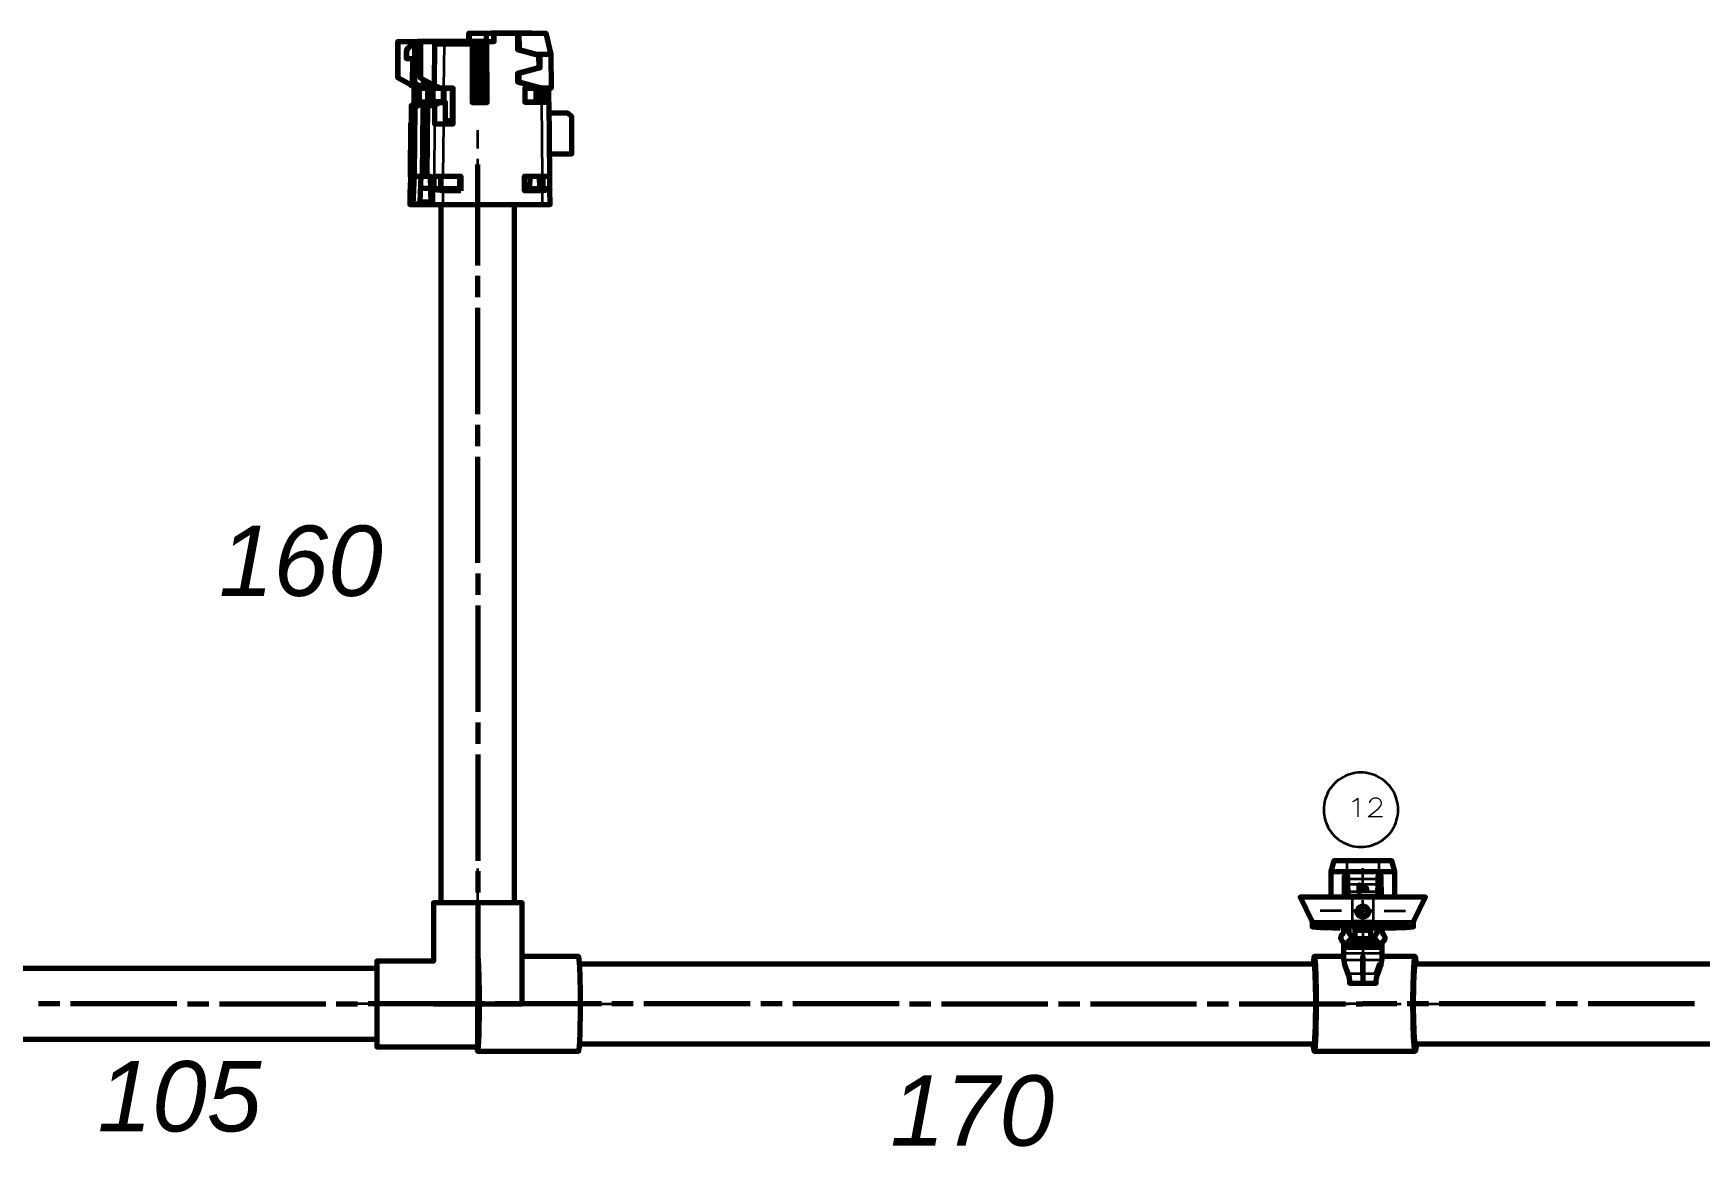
# Model space of a CAD drawing. Header units: millimetres. Extents: x 0 to 174, y 0 to 33.
# Drawn here: x 19.22 to 25.39, y 8.39 to 12.51 of the extents above; entities that cross this region are included whole.
import ezdxf

# ---------------------------------------------------------------- set-up
doc = ezdxf.new("R2010")
doc.units = ezdxf.units.MM
doc.layers.add('PDF2_문자', color=7, linetype='Continuous')
doc.layers.add('PDF2_형상', color=157, linetype='Continuous', true_color=0x405f80)
doc.styles.add('PDF LucidaHandwriting Italic', font='ariali.ttf')

msp = doc.modelspace()

# ---------------------------------------------------------------- linework, layer by layer
at = {"layer": 'PDF2_형상', "lineweight": 70}
for points in [[(20.5711, 12.3475), (20.5696, 12.3475), (20.5696, 12.4824), (20.5711, 12.4824), (20.634, 12.4824), (20.6517, 12.4824), (20.6533, 12.4824), (20.6951, 12.4824)], [(20.6236, 12.4193), (20.6228, 12.3201), (20.5711, 12.3475), (20.5711, 12.4824)], [(20.624, 12.4679), (20.6242, 12.4725), (20.6354, 12.4725), (20.6147, 12.4642), (20.6108, 12.4622), (20.6075, 12.4596), (20.6047, 12.4564), (20.6026, 12.4528), (20.6013, 12.4487), (20.6006, 12.4446), (20.6006, 12.4432), (20.6006, 12.4193), (20.6018, 12.4193), (20.6318, 12.4193)], [(20.6367, 12.4624), (20.6368, 12.4725), (20.6161, 12.4642), (20.6122, 12.4622), (20.6089, 12.4596), (20.6061, 12.4564), (20.604, 12.4528), (20.6025, 12.4487), (20.6019, 12.4446), (20.6018, 12.4432), (20.6018, 12.4193)], [(20.6242, 12.4725), (20.634, 12.4824)], [(20.6326, 12.3279), (20.631, 12.3279), (20.6321, 12.4578), (20.6469, 12.4725), (20.6368, 12.4725), (20.6354, 12.4725)], [(20.6446, 12.4686), (20.6338, 12.4578)], [(20.6517, 12.4686), (20.6446, 12.4686), (20.6517, 12.4761)], [(20.6533, 12.4824), (20.6533, 12.3475), (20.6517, 12.3475), (20.6517, 12.4824)], [(20.6533, 12.3475), (20.705, 12.3201), (20.7062, 12.4725)], [(20.8635, 12.4646), (20.8606, 12.4824), (20.8596, 12.4824), (20.8449, 12.4824), (20.8447, 12.4824), (20.7399, 12.4824), (20.7322, 12.4824), (20.7256, 12.4824), (20.721, 12.4824), (20.7189, 12.4824), (20.709, 12.4725), (20.7062, 12.4725), (20.7161, 12.4824)], [(20.7406, 12.4725), (20.709, 12.4725)], [(20.8446, 12.4725), (20.7406, 12.4725), (20.7399, 12.4824)], [(20.8328, 12.4824), (20.8328, 12.5128), (20.835, 12.5128), (20.8981, 12.5128), (20.9242, 12.5128), (20.9261, 12.5128), (21.0126, 12.5128), (21.0179, 12.5128), (21.1171, 12.5128), (21.1361, 12.4342), (21.1372, 12.3093), (21.1057, 12.3093), (21.0999, 12.3093), (21.0401, 12.3093), (21.0403, 12.2576), (21.1024, 12.2576), (21.1297, 12.2576)], [(20.835, 12.4824), (20.835, 12.5128)], [(20.8447, 12.4824), (20.8446, 12.4725), (20.8446, 12.2569), (20.8628, 12.2569)], [(20.8449, 12.4824), (20.8449, 12.2569)], [(20.8596, 12.4824), (20.8596, 12.2569)], [(20.8606, 12.4824), (20.8821, 12.4824), (20.8822, 12.4824)], [(20.8821, 12.4824), (20.8818, 12.4646), (20.8818, 12.2569), (20.8819, 12.2569), (20.8628, 12.2569), (20.8637, 12.2569)], [(20.8819, 12.2569), (20.9001, 12.2569), (20.8997, 12.4824)], [(20.8822, 12.2569), (20.8822, 12.4824), (20.8969, 12.4824), (20.8997, 12.4824), (20.9262, 12.4824), (20.9261, 12.5128)], [(20.8969, 12.4824), (20.8969, 12.2569)], [(20.8981, 12.4824), (20.8981, 12.5128)], [(20.9242, 12.5128), (20.9242, 12.4824)], [(21.0126, 12.5128), (21.0126, 12.4528), (21.0185, 12.4528)], [(21.0179, 12.5128), (21.0185, 12.4528), (21.0882, 12.434), (21.0971, 12.4317), (21.0911, 12.4317), (21.0912, 12.3853), (21.0971, 12.3853), (21.0971, 12.4317)], [(20.6662, 12.3101), (20.6326, 12.3279), (20.6338, 12.4578), (20.6321, 12.4578)], [(20.8818, 12.4646), (20.8635, 12.4646), (20.8637, 12.2569), (20.8818, 12.2569)], [(21.0126, 12.4528), (21.0911, 12.4317)], [(21.1361, 12.434), (21.0882, 12.434)], [(20.664, 12.3279), (20.6976, 12.3101), (20.6662, 12.3101), (20.6353, 12.3101), (20.6232, 12.3168), (20.6194, 12.3192), (20.6185, 12.3197), (20.6183, 12.32), (20.6182, 12.32), (20.6182, 12.3201), (20.6183, 12.3201), (20.6211, 12.3201), (20.5696, 12.3475)], [(20.6806, 12.3322), (20.6804, 12.3201), (20.7033, 12.3201), (20.6517, 12.3475)], [(21.0971, 12.3853), (21.0186, 12.3642), (21.0126, 12.3642), (21.0126, 12.3328), (21.0999, 12.3093)], [(21.0912, 12.3853), (21.0126, 12.3642)], [(21.0186, 12.3328), (21.0186, 12.3642)], [(20.6182, 12.3217), (20.6182, 12.32)], [(20.6228, 12.3201), (20.6457, 12.3201), (20.631, 12.3279)], [(20.6306, 12.3081), (20.6306, 12.2589)], [(20.6464, 12.3081), (20.6464, 12.2589)], [(20.6481, 12.3081), (20.6481, 12.2589)], [(20.6594, 12.3101), (20.6594, 12.3081)], [(20.6658, 12.34), (20.6657, 12.3279), (20.664, 12.3279), (20.6642, 12.3408)], [(20.6657, 12.3279), (20.6804, 12.3201)], [(20.6808, 12.2589), (20.6808, 12.3081)], [(20.6825, 12.2589), (20.6825, 12.3081)], [(20.685, 12.3081), (20.685, 12.3101)], [(20.7056, 12.2453), (20.705, 12.1782), (20.7067, 12.1782), (20.7382, 12.1782), (20.7742, 12.1782), (20.7742, 12.3101), (20.7392, 12.3101), (20.7286, 12.3101), (20.6976, 12.3101)], [(20.7374, 12.3081), (20.7374, 12.2589), (20.7, 12.2589), (20.6985, 12.2589)], [(20.7718, 12.2496), (20.7731, 12.2507), (20.7731, 12.3081), (20.7718, 12.3081), (20.7467, 12.3081), (20.7374, 12.3081), (20.7, 12.3081), (20.6985, 12.3081)], [(20.7, 12.2589), (20.7, 12.3081)], [(20.705, 12.3201), (20.7078, 12.3201), (20.7142, 12.3174), (20.7286, 12.3101)], [(20.7199, 12.3081), (20.7199, 12.3101)], [(20.7374, 12.2589), (20.7454, 12.2589), (20.7454, 12.19), (20.7467, 12.19), (20.7718, 12.19), (20.7718, 12.3081)], [(20.7457, 12.3081), (20.7457, 12.3101)], [(20.7704, 12.3101), (20.7704, 12.3081)], [(20.8867, 12.2628), (20.8867, 12.3042)], [(20.8935, 12.2628), (20.8935, 12.3042)], [(21.0126, 12.3328), (21.0186, 12.3328), (21.1057, 12.3093)], [(21.0403, 12.2589), (21.0818, 12.2589), (21.0828, 12.2589), (21.1004, 12.2589), (21.1004, 12.3081), (21.0828, 12.3081), (21.0818, 12.3081), (21.0401, 12.3081)], [(21.0818, 12.2589), (21.0818, 12.3081)], [(21.0828, 12.3081), (21.0828, 12.2589)], [(21.1004, 12.3081), (21.11, 12.3081), (21.11, 12.2589), (21.1004, 12.2589)], [(21.1271, 12.3093), (21.1275, 12.2576)], [(20.6664, 12.2569), (20.6319, 12.2365), (20.6303, 12.2365), (20.6451, 12.2453), (20.6193, 12.2453), (20.6186, 12.1782), (20.6169, 12.1782), (20.6151, 11.9833), (20.6161, 11.9833), (20.6157, 11.9381), (20.6147, 11.9354)], [(20.6193, 12.2453), (20.639, 12.2569), (20.6664, 12.2569), (20.6978, 12.2569), (20.7253, 12.2569)], [(20.6319, 12.2365), (20.6299, 11.9835), (20.6282, 11.9835), (20.6303, 12.2365)], [(20.6568, 12.2589), (20.6568, 12.2569)], [(20.6582, 12.2589), (20.6582, 12.2569)], [(20.6592, 12.2589), (20.6592, 12.2569)], [(20.6757, 11.9833), (20.6608, 11.9835), (20.6632, 12.2365), (20.6978, 12.2569)], [(20.6608, 11.9835), (20.6625, 11.9835), (20.6649, 12.2365), (20.6632, 12.2365)], [(20.6649, 12.2365), (20.6797, 12.2453), (20.7056, 12.2453), (20.7253, 12.2569), (20.7454, 12.2569)], [(20.6797, 12.2453), (20.6772, 11.9833), (20.6889, 11.9833), (20.6921, 11.879)], [(20.6847, 12.2569), (20.6847, 12.2589)], [(20.7196, 12.2569), (20.7196, 12.2589)], [(21.1312, 11.9833), (21.1317, 11.9381), (21.1328, 11.9354), (21.1324, 11.9342), (21.1304, 11.9331), (21.1254, 11.9317), (21.1164, 11.9306), (21.1054, 11.9301), (21.0385, 11.9301), (21.0385, 11.9833), (21.1049, 11.9833), (21.1324, 11.9833), (21.1299, 12.2576)], [(20.7704, 12.19), (20.7704, 12.1782)], [(21.1315, 12.0669), (21.2142, 12.0669), (21.2142, 12.2036), (21.1993, 12.2175), (21.1301, 12.2175)], [(20.6262, 11.879), (20.6314, 11.9833), (20.6429, 11.9833), (20.6446, 11.9833), (20.6757, 11.9833), (20.6772, 11.9833), (20.6625, 11.9835)], [(20.6282, 11.9835), (20.6429, 11.9833)], [(20.6299, 11.9835), (20.6446, 11.9833)], [(20.6553, 11.9833), (20.6515, 11.8889), (20.6918, 11.8889)], [(20.7281, 11.9833), (20.7281, 11.9381), (20.7997, 11.9381), (20.7997, 11.9833)], [(20.7287, 11.9833), (20.7287, 11.9381)], [(21.0385, 11.9381), (21.1081, 11.9381), (21.1081, 11.9833)], [(21.0586, 11.9833), (21.0572, 11.9381)], [(21.0928, 11.9833), (21.0946, 11.9381)], [(20.6146, 11.935), (20.6142, 11.879), (20.6262, 11.879), (20.6414, 11.879), (20.6921, 11.879), (20.7042, 11.879), (20.7357, 11.879), (21.1058, 11.879), (21.1333, 11.879), (21.1328, 11.935)], [(20.6903, 11.9381), (20.6535, 11.9381)], [(20.7036, 11.9381), (20.7281, 11.9381)], [(20.7997, 11.9381), (20.8028, 11.9301)], [(21.1081, 11.9381), (21.1317, 11.9381)], [(20.6515, 11.8889), (20.6414, 11.879)], [(20.7287, 11.879), (20.7287, 9.2925)], [(21.0019, 9.2925), (21.0019, 11.879)], [(24.2614, 9.3142), (24.2614, 9.4087), (24.2508, 9.4481), (24.2024, 9.4481), (24.0843, 9.4481), (24.0357, 9.4481), (24.0251, 9.4087), (24.0251, 9.3142)], [(24.0251, 9.4087), (24.0843, 9.4087), (24.2024, 9.4087), (24.2614, 9.4087)], [(24.1979, 9.3142), (24.1975, 9.3157), (24.0892, 9.3157), (24.0892, 9.319), (24.0892, 9.3267), (24.0889, 9.3338), (24.0881, 9.3604), (24.0879, 9.3699), (24.0878, 9.3801), (24.0878, 9.3901), (24.0875, 9.3915), (24.0868, 9.3928), (24.0857, 9.3936), (24.0843, 9.394), (24.0839, 9.394), (24.0812, 9.394), (24.0786, 9.394), (24.0772, 9.3937), (24.0754, 9.3922), (24.0747, 9.39), (24.0747, 9.3142)], [(24.0867, 9.3142), (24.0867, 9.389), (24.0864, 9.3906), (24.0861, 9.3912), (24.0856, 9.3918), (24.085, 9.3922), (24.0843, 9.3926), (24.0828, 9.3929), (24.0797, 9.3929), (24.0789, 9.3929), (24.0782, 9.3926), (24.0775, 9.3922), (24.0769, 9.3918), (24.0765, 9.3912), (24.0758, 9.3897), (24.0758, 9.389), (24.0758, 9.3142)], [(24.2119, 9.3142), (24.2118, 9.39), (24.2115, 9.3915), (24.2101, 9.3933), (24.2079, 9.394), (24.2054, 9.394), (24.2028, 9.394), (24.2024, 9.394), (24.201, 9.3936), (24.1999, 9.3928), (24.1989, 9.3901), (24.1989, 9.3801), (24.1988, 9.3699), (24.1985, 9.3604), (24.1976, 9.3338), (24.1975, 9.3267), (24.1975, 9.319), (24.1975, 9.3157)], [(24.2108, 9.3142), (24.2108, 9.389), (24.2106, 9.3906), (24.2101, 9.3912), (24.2097, 9.3918), (24.209, 9.3922), (24.2085, 9.3926), (24.2069, 9.3929), (24.2039, 9.3929), (24.2031, 9.3929), (24.2024, 9.3926), (24.2017, 9.3922), (24.2011, 9.3918), (24.2006, 9.3912), (24.2, 9.3897), (24.1999, 9.389), (24.1999, 9.3142)], [(24.1279, 9.3354), (24.1324, 9.3354), (24.1319, 9.3542), (24.1586, 9.3414), (24.1585, 9.3462), (24.1583, 9.3461), (24.1317, 9.3582), (24.1317, 9.3583), (24.1285, 9.3583)], [(24.1286, 9.3582), (24.1285, 9.3583), (24.1279, 9.3354), (24.1279, 9.3356)], [(24.1317, 9.3582), (24.1286, 9.3582), (24.1279, 9.3356), (24.1322, 9.3356)], [(24.1585, 9.3462), (24.1317, 9.3583)], [(24.1319, 9.3542), (24.1318, 9.3543), (24.1585, 9.3415), (24.1586, 9.3414)], [(24.1324, 9.3354), (24.1322, 9.3356), (24.1318, 9.3543)], [(24.1585, 9.3415), (24.1583, 9.3461)], [(20.7012, 8.9185), (21.0294, 8.9185), (21.0294, 9.2925), (20.7012, 9.2925), (20.7012, 9.0771), (20.4914, 9.0771), (20.4914, 8.7599), (20.8653, 8.7599), (20.8653, 8.9185)], [(24.3311, 9.204), (24.3311, 9.2201), (24.3321, 9.2244), (24.3754, 9.3142), (24.1813, 9.3142), (24.1054, 9.3142), (23.9112, 9.3142), (23.9546, 9.2244), (23.9556, 9.2201), (23.9556, 9.204)], [(24.0892, 9.3157), (24.0888, 9.3142)], [(24.0592, 9.1992), (24.0331, 9.1994), (23.9753, 9.2015), (23.9581, 9.2031), (23.9558, 9.2037), (23.9556, 9.2039), (23.9556, 9.204), (23.9556, 9.2042), (23.9556, 9.2043), (23.9558, 9.2044), (23.9569, 9.2049), (23.9715, 9.2064), (24.0004, 9.2078), (24.0488, 9.2089), (24.1054, 9.2093), (24.1813, 9.2093), (24.2549, 9.2086), (24.3118, 9.2067), (24.3288, 9.205), (24.3308, 9.2044), (24.3311, 9.2043), (24.3311, 9.2042), (24.3311, 9.204), (24.3311, 9.2039), (24.331, 9.2039), (24.3308, 9.2037), (24.3257, 9.2026), (24.3089, 9.2014), (24.2706, 9.1999), (24.2193, 9.199)], [(24.0722, 9.2017), (24.0722, 9.1835), (24.0692, 9.1782), (24.0625, 9.1715), (24.0604, 9.1624), (24.0637, 9.1535), (24.0692, 9.1489), (24.0718, 9.146), (24.0722, 9.1436), (24.0722, 9.1308), (24.0722, 9.1228), (24.0722, 9.1026), (24.0722, 9.0844), (24.0725, 9.0792), (24.0736, 9.0717), (24.0758, 9.0643), (24.0893, 9.0272), (24.0906, 9.0238), (24.0932, 9.0139), (24.094, 9.0036), (24.094, 8.9953), (24.0956, 8.9953), (24.099, 8.9953), (24.1876, 8.9953), (24.1911, 8.9953), (24.1919, 8.9953), (24.1922, 8.9953), (24.1925, 8.9953), (24.1925, 9.0036), (24.1935, 9.0139), (24.1961, 9.0238), (24.1974, 9.0272), (24.2108, 9.0643), (24.2129, 9.0717), (24.2142, 9.0792), (24.2144, 9.0844), (24.2144, 9.1026), (24.2144, 9.1228), (24.2144, 9.1308), (24.2144, 9.1436), (24.2149, 9.146), (24.2175, 9.1489), (24.2242, 9.1556), (24.2261, 9.1647), (24.2229, 9.1736), (24.2175, 9.1782), (24.2143, 9.1835)], [(24.0772, 9.2079), (24.0696, 9.2078), (24.0672, 9.2076), (24.0664, 9.2075)], [(24.0678, 9.2022), (24.0681, 9.2021), (24.0706, 9.2006), (24.0722, 9.1971), (24.0722, 9.1965)], [(24.0971, 9.2079), (24.0949, 9.2074), (24.0931, 9.2061), (24.0917, 9.2043), (24.0911, 9.2019), (24.0911, 9.2018), (24.0911, 9.1824), (24.0922, 9.1789), (24.0971, 9.1721), (24.1015, 9.1657), (24.1022, 9.1646), (24.1029, 9.1611), (24.1029, 9.1576), (24.0971, 9.1576)], [(24.0971, 9.2017), (24.0949, 9.2012), (24.0931, 9.2001), (24.0917, 9.1985), (24.0911, 9.196)], [(24.1126, 9.1989), (24.1054, 9.1989)], [(24.1731, 9.1565), (24.1732, 9.1576), (24.1732, 9.1643), (24.1732, 9.185), (24.1732, 9.1958), (24.1732, 9.1983), (24.1742, 9.2032), (24.1756, 9.2053), (24.1772, 9.2065), (24.1782, 9.2069), (24.179, 9.2069), (24.1075, 9.2069), (24.1103, 9.206), (24.1119, 9.2042), (24.1131, 9.2014), (24.1135, 9.1983), (24.1135, 9.1958), (24.1135, 9.185), (24.1135, 9.1643), (24.1135, 9.1576), (24.1136, 9.1565)], [(24.1133, 9.1967), (24.1128, 9.1987), (24.1114, 9.2003), (24.1096, 9.2014), (24.1075, 9.2017)], [(24.179, 9.2017), (24.1769, 9.2014), (24.1751, 9.2003), (24.1739, 9.1987), (24.1732, 9.1967)], [(24.1813, 9.1989), (24.1739, 9.1989)], [(24.1896, 9.2079), (24.1918, 9.2074), (24.1937, 9.2061), (24.195, 9.2042), (24.1954, 9.2019), (24.1954, 9.2018), (24.1954, 9.1824), (24.1944, 9.1789), (24.1896, 9.1721), (24.1851, 9.1657), (24.1844, 9.1646), (24.1836, 9.1611), (24.1836, 9.1576), (24.1896, 9.1576)], [(24.1954, 9.196), (24.195, 9.1981), (24.1939, 9.1999), (24.1921, 9.2011), (24.1896, 9.2017)], [(24.2144, 9.1965), (24.2157, 9.2001), (24.2182, 9.2019), (24.2185, 9.2021)], [(24.2144, 9.2017), (24.2144, 9.1835)], [(24.1896, 9.1578), (24.1907, 9.1576), (24.1954, 9.1518), (24.1954, 9.1479), (24.1954, 9.14), (24.1954, 9.1393), (24.1951, 9.1374), (24.1931, 9.1336), (24.1892, 9.1308), (24.1857, 9.1301), (24.101, 9.1301), (24.0974, 9.1308), (24.0953, 9.1319), (24.0922, 9.1354), (24.0911, 9.1393), (24.0911, 9.14), (24.0911, 9.1479), (24.0911, 9.1518), (24.0912, 9.1529), (24.0971, 9.1578)], [(24.094, 9.1518), (24.094, 9.1371)], [(24.0942, 9.1518), (24.099, 9.1567), (24.1036, 9.1567), (24.1831, 9.1567), (24.1876, 9.1567), (24.1925, 9.1518), (24.1925, 9.1371), (24.1925, 9.136), (24.1867, 9.1311), (24.1, 9.1311), (24.0989, 9.1313), (24.0942, 9.1371)], [(24.1036, 9.1567), (24.1056, 9.146), (24.1811, 9.146), (24.1831, 9.1567)], [(24.2157, 9.1474), (24.2174, 9.1488)], [(20.8625, 8.7599), (20.8639, 8.7472), (20.8644, 8.7447), (20.8649, 8.7435), (20.865, 8.7433), (20.8651, 8.7432), (20.8653, 8.7431), (20.8654, 8.7431), (20.8656, 8.7432), (20.8657, 8.7433), (20.8664, 8.7451), (20.8682, 8.759), (20.8706, 8.8057), (20.8721, 8.901), (20.8719, 8.9603), (20.871, 9.0149), (20.8696, 9.0553), (20.8678, 9.0824), (20.8665, 9.0908), (20.8653, 9.0938)], [(20.8653, 8.7431), (21.239, 8.7431), (21.2392, 8.7431), (21.2393, 8.7432), (21.2394, 8.7433), (21.2401, 8.7453), (21.2419, 8.7596), (21.2443, 8.8071), (21.2458, 8.9033), (21.2456, 8.9626), (21.2446, 9.0168), (21.2432, 9.0565), (21.2414, 9.0829), (21.2403, 9.0911), (21.239, 9.0938), (21.0294, 9.0938)], [(24.0722, 9.0938), (23.9635, 9.0938), (23.9646, 9.0913), (23.9657, 9.0838), (23.9675, 9.0581), (23.9689, 9.0192), (23.97, 8.9653), (23.9701, 8.906), (23.9688, 8.8089), (23.9664, 8.7603), (23.9646, 8.7454), (23.9639, 8.7435), (23.9636, 8.7432), (23.9636, 8.7431), (23.9635, 8.7431), (23.9633, 8.7431), (23.9633, 8.7432), (23.9632, 8.7432), (23.9631, 8.7435), (23.9626, 8.7444), (23.9614, 8.7518), (23.9599, 8.7707)], [(23.9635, 9.0938), (23.9633, 9.0938), (23.9632, 9.0938), (23.9631, 9.0935), (23.9624, 9.0915), (23.9606, 9.0772), (23.9599, 9.0663)], [(24.3417, 8.7707), (24.341, 8.7624), (24.3388, 8.7465), (24.3379, 8.7439), (24.3375, 8.7433), (24.3372, 8.7432), (24.3372, 8.7431), (24.3371, 8.7431), (24.3369, 8.7431), (24.3368, 8.7432), (24.3367, 8.7433), (24.3364, 8.7436), (24.336, 8.7447), (24.3346, 8.7511), (24.3329, 8.7662), (24.331, 8.7974), (24.3296, 8.8383), (24.3288, 8.9418), (24.3306, 9.0278), (24.3332, 9.0739), (24.3354, 9.0901), (24.3362, 9.0929), (24.3367, 9.0935), (24.3369, 9.0938), (24.3371, 9.0938), (24.2144, 9.0938)], [(24.3417, 9.0663), (24.3394, 9.0867), (24.3383, 9.0919), (24.3371, 9.0938)], [(20.4914, 9.0494), (18.9854, 9.0494)], [(21.2428, 8.7707), (23.9635, 8.7707), (23.9636, 8.7707), (23.9638, 8.7708), (23.9644, 8.7728), (23.9661, 8.7878), (23.9682, 8.8382), (23.969, 8.9346), (23.9685, 8.9868), (23.9672, 9.0296), (23.9657, 9.0536), (23.964, 9.0653), (23.9635, 9.0663), (21.2428, 9.0663)], [(24.2062, 9.0676), (24.1926, 9.0306)], [(26.5639, 9.0663), (24.3371, 9.0663), (24.3369, 9.0663), (24.3369, 9.0661), (24.3367, 9.066), (24.3362, 9.0653), (24.3356, 9.0624), (24.3333, 9.0443), (24.331, 8.994), (24.33, 8.9067), (24.3306, 8.8593), (24.3318, 8.8183), (24.3335, 8.7918), (24.3353, 8.7754), (24.3362, 8.7718), (24.3371, 8.7707), (26.5639, 8.7707)], [(18.9854, 8.7874), (20.4914, 8.7874)], [(23.9635, 8.7431), (24.1433, 8.7431), (24.3371, 8.7431)]]:
    msp.add_lwpolyline(points, dxfattribs=at)
at = {"layer": 'PDF2_형상', "color": 60, "lineweight": 70, "true_color": 0xbfff00}
for points in [[(20.709, 12.4824), (20.7122, 12.4824), (20.6468, 12.4824), (20.6437, 12.4824)], [(20.6478, 12.4824), (20.7132, 12.4824), (20.7162, 12.4824), (20.6508, 12.4824)], [(20.7197, 12.4824), (20.6544, 12.4824), (20.6513, 12.4824), (20.7167, 12.4824)], [(20.6547, 12.4824), (20.7201, 12.4824), (20.7232, 12.4824), (20.6579, 12.4824)], [(20.7236, 12.4824), (20.7267, 12.4824), (20.6614, 12.4824), (20.6582, 12.4824)], [(20.6617, 12.4824), (20.7271, 12.4824), (20.7301, 12.4824), (20.6649, 12.4824)], [(20.7306, 12.4824), (20.7336, 12.4824), (20.6683, 12.4824), (20.6651, 12.4824)], [(20.7035, 12.4824), (20.7689, 12.4824), (20.7719, 12.4824), (20.7065, 12.4824)], [(20.7724, 12.4824), (20.7754, 12.4824), (20.71, 12.4824), (20.7069, 12.4824)], [(20.7104, 12.4824), (20.7758, 12.4824), (20.7789, 12.4824), (20.7135, 12.4824)], [(20.7169, 12.4824), (20.7139, 12.4824), (20.7793, 12.4824), (20.7824, 12.4824)], [(20.7858, 12.4824), (20.7204, 12.4824), (20.7174, 12.4824), (20.7828, 12.4824)], [(20.7208, 12.4824), (20.7862, 12.4824), (20.7893, 12.4824), (20.7239, 12.4824)], [(20.725, 12.4824), (20.7903, 12.4824), (20.7935, 12.4824), (20.7281, 12.4824)], [(20.8072, 12.4824), (20.8104, 12.4824), (20.745, 12.4824), (20.7419, 12.4824)], [(20.746, 12.4824), (20.8114, 12.4824), (20.8144, 12.4824), (20.749, 12.4824)], [(20.8149, 12.4824), (20.8179, 12.4824), (20.7525, 12.4824), (20.7494, 12.4824)], [(20.756, 12.4824), (20.7529, 12.4824), (20.8183, 12.4824), (20.8214, 12.4824)], [(20.8249, 12.4824), (20.7596, 12.4824), (20.7564, 12.4824), (20.8218, 12.4824)], [(20.7599, 12.4824), (20.8253, 12.4824), (20.8283, 12.4824), (20.7631, 12.4824)], [(20.7633, 12.4824), (20.8288, 12.4824), (20.8318, 12.4824), (20.7665, 12.4824)], [(20.8353, 12.4824), (20.77, 12.4824), (20.7668, 12.4824), (20.8322, 12.4824)], [(20.8388, 12.4824), (20.7735, 12.4824), (20.7703, 12.4824), (20.8357, 12.4824)], [(20.8392, 12.4824), (20.8422, 12.4824), (20.7769, 12.4824), (20.7737, 12.4824)], [(20.7804, 12.4824), (20.7772, 12.4824), (20.8426, 12.4824), (20.8458, 12.4824)], [(20.7808, 12.4824), (20.8461, 12.4824), (20.8492, 12.4824), (20.7839, 12.4824)], [(20.7843, 12.4824), (20.8496, 12.4824), (20.8528, 12.4824), (20.7874, 12.4824)], [(20.8531, 12.4824), (20.8563, 12.4824), (20.7908, 12.4824), (20.7878, 12.4824)], [(20.8597, 12.4824), (20.7943, 12.4824), (20.7912, 12.4824), (20.8565, 12.4824)], [(20.8632, 12.4824), (20.7978, 12.4824), (20.7947, 12.4824), (20.86, 12.4824)], [(20.8635, 12.4824), (20.8667, 12.4824), (20.8012, 12.4824), (20.7982, 12.4824)], [(20.8047, 12.4824), (20.8017, 12.4824), (20.8671, 12.4824), (20.8701, 12.4824)], [(20.8051, 12.4824), (20.8706, 12.4824), (20.8736, 12.4824), (20.8082, 12.4824)], [(20.8771, 12.4824), (20.8117, 12.4824), (20.8086, 12.4824), (20.874, 12.4824)], [(20.8775, 12.4824), (20.8806, 12.4824), (20.8151, 12.4824), (20.8121, 12.4824)], [(20.884, 12.4824), (20.8186, 12.4824), (20.8156, 12.4824), (20.881, 12.4824)], [(20.8844, 12.4824), (20.8875, 12.4824), (20.8221, 12.4824), (20.819, 12.4824)], [(20.8262, 12.4824), (20.8232, 12.4824), (20.8885, 12.4824), (20.8917, 12.4824)], [(20.9881, 12.5128), (20.9212, 12.5128), (20.9157, 12.5128), (20.9825, 12.5128)], [(20.9896, 12.5128), (20.9953, 12.5128), (20.9285, 12.5128), (20.9229, 12.5128)], [(20.9968, 12.5128), (21.0025, 12.5128), (20.9357, 12.5128), (20.93, 12.5128)], [(20.9429, 12.5128), (21.0096, 12.5128), (21.004, 12.5128), (20.9372, 12.5128)], [(21.0168, 12.5128), (21.0113, 12.5128), (20.9444, 12.5128), (20.95, 12.5128)], [(21.0183, 12.5128), (21.024, 12.5128), (20.9572, 12.5128), (20.9517, 12.5128)], [(21.0312, 12.5128), (20.9644, 12.5128), (20.9589, 12.5128), (21.0256, 12.5128)], [(20.9717, 12.5128), (21.0383, 12.5128), (21.0328, 12.5128), (20.966, 12.5128)], [(21.04, 12.5128), (21.0456, 12.5128), (20.9787, 12.5128), (20.9732, 12.5128)], [(21.0471, 12.5128), (21.0528, 12.5128), (20.986, 12.5128), (20.9804, 12.5128)], [(20.9932, 12.5128), (21.06, 12.5128), (21.0543, 12.5128), (20.9875, 12.5128)], [(21.0671, 12.5128), (21.0615, 12.5128), (20.9947, 12.5128), (21.0004, 12.5128)]]:
    msp.add_lwpolyline(points, close=True, dxfattribs=at)
at = {"layer": 'PDF2_형상', "lineweight": 35}
for points in [[(20.7078, 12.3201), (20.709, 12.4725)], [(20.7406, 12.4725), (20.7392, 12.3101)], [(20.6018, 12.4432), (20.6006, 12.4432)], [(20.6147, 12.4642), (20.6161, 12.4642)], [(20.6183, 12.3217), (20.6183, 12.3201)], [(20.7467, 12.19), (20.7467, 12.3081)], [(20.6569, 12.2589), (20.6569, 12.2569)], [(21.1049, 11.9833), (21.1024, 12.2576)], [(20.6169, 12.1782), (20.6151, 11.9833)], [(20.705, 11.9833), (20.7067, 12.1782)], [(20.7382, 12.1782), (20.7365, 11.9833)], [(20.6147, 11.9354), (20.6142, 11.879)], [(20.7042, 11.879), (20.7047, 11.9354)], [(20.7361, 11.9301), (20.7357, 11.879)], [(21.1058, 11.879), (21.1054, 11.9301)], [(24.0843, 9.4481), (24.0843, 9.4087), (24.0843, 9.394)], [(24.2024, 9.4481), (24.2024, 9.4087), (24.2024, 9.394)], [(24.0747, 9.39), (24.0758, 9.389)], [(24.0786, 9.394), (24.0797, 9.3929)], [(24.0828, 9.3929), (24.0839, 9.394)], [(24.0867, 9.389), (24.0878, 9.3901)], [(24.1989, 9.3801), (24.0878, 9.3801)], [(24.1989, 9.3901), (24.1999, 9.389)], [(24.2028, 9.394), (24.2039, 9.3929)], [(24.2069, 9.3929), (24.2079, 9.394)], [(24.2108, 9.389), (24.2118, 9.39)], [(24.1985, 9.3604), (24.0881, 9.3604)], [(24.1976, 9.3338), (24.0889, 9.3338)], [(24.1975, 9.319), (24.0892, 9.319)], [(24.1813, 9.3142), (24.1813, 9.2244), (24.1054, 9.2244), (24.1054, 9.3142)], [(23.9546, 9.2244), (24.1054, 9.2244), (24.1054, 9.2201), (24.1813, 9.2201), (24.1813, 9.2244), (24.3321, 9.2244)], [(23.9556, 9.2201), (24.1054, 9.2201), (24.1054, 9.2093)], [(24.0722, 9.1965), (24.0718, 9.1986), (24.0707, 9.2006), (24.0689, 9.2018), (24.0664, 9.2024), (24.0664, 9.2075), (24.0689, 9.2069), (24.0707, 9.2057), (24.0718, 9.2037), (24.0722, 9.2017), (24.0726, 9.2018), (24.0738, 9.2018), (24.0772, 9.2019), (24.0911, 9.2019)], [(24.0664, 9.2024), (24.0667, 9.2022), (24.0676, 9.2021)], [(24.0967, 9.2017), (24.0971, 9.2017), (24.0971, 9.2079), (24.0772, 9.2079), (24.0772, 9.2019), (24.0772, 9.1835), (24.0722, 9.1835)], [(24.1079, 9.2017), (24.1075, 9.2017), (24.1075, 9.2069)], [(24.1732, 9.1958), (24.1135, 9.1958)], [(24.179, 9.2069), (24.179, 9.2017), (24.1786, 9.2017)], [(24.3311, 9.2201), (24.1813, 9.2201), (24.1813, 9.2093)], [(24.2094, 9.2079), (24.2171, 9.2078), (24.2194, 9.2076), (24.22, 9.2076), (24.2203, 9.2075), (24.2181, 9.2071), (24.2162, 9.206), (24.215, 9.2042), (24.2144, 9.2017), (24.2143, 9.2017), (24.214, 9.2018), (24.2129, 9.2018), (24.2094, 9.2019), (24.2094, 9.2079), (24.1896, 9.2079), (24.1896, 9.2017), (24.19, 9.2017)], [(24.2144, 9.1835), (24.2094, 9.1835), (24.2094, 9.2019), (24.1954, 9.2019)], [(24.2203, 9.2075), (24.2203, 9.2024), (24.2181, 9.2019), (24.2162, 9.2008), (24.215, 9.199), (24.2144, 9.1965)], [(24.2175, 9.2021), (24.2196, 9.2022), (24.2201, 9.2024), (24.2203, 9.2024)], [(24.0715, 9.1739), (24.0658, 9.1668), (24.0668, 9.1578), (24.0715, 9.1532), (24.0692, 9.1489)], [(24.0692, 9.1782), (24.0715, 9.1739), (24.0769, 9.1811), (24.0772, 9.1835)], [(24.0764, 9.1479), (24.0715, 9.1532)], [(24.0911, 9.1479), (24.0762, 9.1479), (24.0718, 9.146)], [(24.0762, 9.1479), (24.0772, 9.1394)], [(24.0911, 9.1393), (24.0772, 9.1393), (24.0772, 9.1308), (24.0974, 9.1308)], [(24.0971, 9.1721), (24.0971, 9.1576)], [(24.1732, 9.185), (24.1135, 9.185)], [(24.1732, 9.1643), (24.1135, 9.1643)], [(24.1954, 9.1393), (24.2094, 9.1393), (24.2094, 9.1308), (24.1892, 9.1308)], [(24.1896, 9.1721), (24.1896, 9.1576)], [(24.2149, 9.146), (24.2103, 9.1479), (24.1954, 9.1479)], [(24.2094, 9.1835), (24.2132, 9.1753), (24.2151, 9.1739)], [(24.2151, 9.1532), (24.2103, 9.1479), (24.2094, 9.1394)], [(24.2175, 9.1782), (24.2151, 9.1739), (24.2199, 9.1693), (24.2208, 9.1603), (24.2151, 9.1532), (24.2175, 9.1489)], [(24.0722, 9.1308), (24.0772, 9.1308), (24.0772, 9.1228), (24.0722, 9.1228)], [(24.0722, 9.1026), (24.0726, 9.1042), (24.0731, 9.1049), (24.0738, 9.1054), (24.0753, 9.1064), (24.0772, 9.1067), (24.0772, 9.0867), (24.0753, 9.0865), (24.0738, 9.086), (24.0731, 9.0857), (24.0726, 9.0853), (24.0722, 9.0844)], [(24.0772, 9.0867), (24.0774, 9.0814), (24.0739, 9.0806), (24.0728, 9.0799), (24.0725, 9.0792)], [(24.2144, 9.0844), (24.2143, 9.0847), (24.2142, 9.0851), (24.2138, 9.0854), (24.2126, 9.0861), (24.2094, 9.0867), (24.2094, 9.1067), (24.2094, 9.1228), (24.0772, 9.1228), (24.0772, 9.1067), (24.2094, 9.1067), (24.2122, 9.106), (24.2136, 9.1049), (24.214, 9.1042), (24.2143, 9.1035), (24.2144, 9.1026)], [(24.0906, 9.0238), (24.0917, 9.0254), (24.0951, 9.0271), (24.0939, 9.0306), (24.0804, 9.0676), (24.0792, 9.0717), (24.0774, 9.0814), (24.2092, 9.0814), (24.2128, 9.0806), (24.2138, 9.0799), (24.214, 9.0796), (24.2142, 9.0793), (24.2142, 9.0792)], [(24.2108, 9.0643), (24.2108, 9.0644), (24.2108, 9.0646), (24.2107, 9.065), (24.2097, 9.066), (24.2062, 9.0676), (24.2088, 9.0771), (24.2093, 9.0814)], [(24.2094, 9.0867), (24.2092, 9.0814)], [(24.2144, 9.1308), (24.2094, 9.1308), (24.2094, 9.1228), (24.2144, 9.1228)], [(24.0804, 9.0676), (24.0769, 9.066), (24.076, 9.065), (24.0758, 9.0643)], [(24.0893, 9.0272), (24.0894, 9.0279), (24.0904, 9.0289), (24.0939, 9.0306), (24.1926, 9.0306), (24.1915, 9.0271), (24.195, 9.0254), (24.1958, 9.0246), (24.1961, 9.0242), (24.1961, 9.0239), (24.1961, 9.0238)], [(24.0951, 9.0271), (24.0981, 9.0161), (24.099, 9.0046)], [(24.1915, 9.0271), (24.1886, 9.0161), (24.1876, 9.0046)], [(24.1974, 9.0272), (24.1974, 9.0274), (24.1974, 9.0275), (24.1971, 9.0279), (24.1963, 9.0289), (24.1926, 9.0306)], [(24.094, 9.0036), (24.0944, 9.004), (24.0956, 9.0043), (24.099, 9.0046), (24.099, 8.9953)], [(24.1925, 9.0036), (24.1925, 9.0038), (24.1924, 9.0039), (24.1921, 9.004), (24.191, 9.0043), (24.1876, 9.0046), (24.1876, 8.9953)]]:
    msp.add_lwpolyline(points, dxfattribs=at)
at = {"layer": 'PDF2_형상', "lineweight": 70}
for points in [[(20.6825, 12.2589), (20.6985, 12.2589), (20.6985, 12.3081), (20.6825, 12.3081), (20.6808, 12.3081), (20.6481, 12.3081), (20.6464, 12.3081), (20.6306, 12.3081), (20.6289, 12.3081), (20.6289, 12.2589), (20.6306, 12.2589), (20.6464, 12.2589), (20.6481, 12.2589), (20.6808, 12.2589)], [(20.8835, 12.3042), (20.8835, 12.2628), (20.8867, 12.2628), (20.8935, 12.2628), (20.8958, 12.2628), (20.8958, 12.3042), (20.8935, 12.3042), (20.8867, 12.3042)], [(20.8028, 11.9301), (20.7361, 11.9301), (20.7174, 11.9314), (20.7074, 11.9335), (20.7053, 11.9346), (20.7049, 11.9351), (20.7047, 11.9354), (20.7036, 11.9381), (20.704, 11.9833), (20.705, 11.9833), (20.7365, 11.9833), (20.8028, 11.9833)], [(24.1626, 9.2669), (24.161, 9.2714), (24.1574, 9.2756), (24.1513, 9.2792), (24.1433, 9.2806), (24.1369, 9.2797), (24.1311, 9.2771), (24.1265, 9.2726), (24.124, 9.2669), (24.1244, 9.2575), (24.1293, 9.2492), (24.1374, 9.2443), (24.1469, 9.2437), (24.1557, 9.2476), (24.1614, 9.2553), (24.1629, 9.2647)], [(24.0583, 9.1996), (23.9953, 9.2012), (23.9717, 9.2029), (23.9683, 9.2036), (23.9678, 9.2039), (23.9676, 9.204), (23.9676, 9.2042), (23.9679, 9.2043), (23.9682, 9.2044), (23.98, 9.2061), (24.0058, 9.2074), (24.0512, 9.2085), (24.1054, 9.2089), (24.0512, 9.2085), (24.0057, 9.2074), (23.9799, 9.2061), (23.9682, 9.2044), (23.9679, 9.2043), (23.9676, 9.2042), (23.9676, 9.204), (23.9676, 9.2039), (23.9679, 9.2037), (23.9701, 9.2032), (23.9879, 9.2015), (24.0471, 9.1997)], [(24.1813, 9.2089), (24.1054, 9.2089)], [(24.1054, 9.1993), (24.1124, 9.1993)], [(24.1742, 9.1993), (24.1813, 9.1993)], [(24.1813, 9.2089), (24.2376, 9.2085), (24.2981, 9.2067), (24.3164, 9.205), (24.3186, 9.2044), (24.3189, 9.2043), (24.319, 9.2042), (24.319, 9.204), (24.3189, 9.2039), (24.3187, 9.2039), (24.3179, 9.2035), (24.3156, 9.2031), (24.3019, 9.2018), (24.2668, 9.2003), (24.2185, 9.1994), (24.2668, 9.2003), (24.3019, 9.2018), (24.3156, 9.2031), (24.3179, 9.2035), (24.3187, 9.2039), (24.3189, 9.2039), (24.319, 9.204), (24.319, 9.2042), (24.3189, 9.2043), (24.3186, 9.2044), (24.3164, 9.205), (24.2981, 9.2067), (24.2376, 9.2085)], [(20.87, 8.9185), (20.8696, 8.8754), (20.8679, 8.8185), (20.8662, 8.8008), (20.8657, 8.7985), (20.8656, 8.7983), (20.8654, 8.7982), (20.8653, 8.7982), (20.8654, 8.7982), (20.8656, 8.7983), (20.8657, 8.7985), (20.8662, 8.8008), (20.8679, 8.8185), (20.8696, 8.8754)], [(20.871, 8.9185), (20.8701, 8.8382), (20.8681, 8.7878), (20.8662, 8.7728), (20.8657, 8.7708), (20.8654, 8.7707), (20.8653, 8.7707), (20.8654, 8.7707), (20.8657, 8.7708), (20.8662, 8.7728), (20.8681, 8.7878), (20.8701, 8.8382)]]:
    msp.add_lwpolyline(points, close=True, dxfattribs=at)
at = {"layer": 'PDF2_형상', "color": 18, "lineweight": 35, "true_color": 0x260000}
for points in [[(20.8653, 12.0867), (20.8653, 12.1546)], [(20.8653, 11.6536), (20.8653, 12.0474)], [(20.8653, 11.5356), (20.8653, 11.6143)], [(20.8653, 11.1025), (20.8653, 11.4961)], [(20.8653, 10.9843), (20.8653, 11.0631)], [(20.8653, 10.5513), (20.8653, 10.945)], [(20.8653, 10.5119), (20.8653, 10.4332)], [(20.8653, 10.3937), (20.8653, 10.0001)], [(20.8653, 9.9607), (20.8653, 9.8819)], [(20.8653, 9.8426), (20.8653, 9.4489)], [(20.8653, 9.1842), (20.8653, 9.4204)], [(20.8653, 9.4096), (20.8653, 9.3308)], [(24.1433, 9.3418), (24.1433, 9.4206)], [(20.8653, 9.2914), (20.8653, 8.8978)], [(24.0646, 9.2631), (23.9858, 9.2631)], [(24.1039, 9.2631), (24.1826, 9.2631)], [(24.1433, 9.2236), (24.1433, 9.3024)], [(24.2221, 9.2631), (24.3008, 9.2631)], [(20.8653, 9.1449), (20.8653, 9.0661)], [(24.1433, 9.1843), (24.1433, 9.1056)], [(20.8653, 9.0267), (20.8653, 8.7904), (20.8653, 8.8583)], [(19.3181, 8.9185), (19.2393, 8.9185)], [(19.7511, 8.9185), (19.3575, 8.9185)], [(19.7906, 8.9185), (19.8693, 8.9185)], [(19.9086, 8.9185), (20.3024, 8.9185)], [(20.3417, 8.9185), (20.4204, 8.9185)], [(20.5996, 8.9185), (20.3633, 8.9185)], [(20.4599, 8.9185), (20.8535, 8.9185)], [(20.639, 8.9185), (20.7176, 8.9185)], [(20.9735, 8.9185), (20.724, 8.9185)], [(20.7721, 8.9185), (20.7261, 8.9185)], [(20.8929, 8.9185), (20.9933, 8.9185), (20.7571, 8.9185)], [(20.8901, 8.9185), (20.8114, 8.9185)], [(21.3232, 8.9185), (20.9296, 8.9185)], [(21.0128, 8.9185), (21.0915, 8.9185)], [(21.131, 8.9185), (21.3804, 8.9185)], [(21.4414, 8.9185), (21.3626, 8.9185)], [(21.8744, 8.9185), (21.4807, 8.9185)], [(21.9925, 8.9185), (21.9138, 8.9185)], [(22.4256, 8.9185), (22.0319, 8.9185)], [(22.465, 8.9185), (22.5438, 8.9185)], [(22.5831, 8.9185), (22.9768, 8.9185)], [(23.0161, 8.9185), (23.0949, 8.9185)], [(23.1343, 8.9185), (23.5279, 8.9185)], [(23.5674, 8.9185), (23.6461, 8.9185)], [(23.6854, 8.9185), (24.0792, 8.9185)], [(23.9746, 8.9185), (23.8221, 8.9185)], [(24.1615, 8.9185), (23.9986, 8.9185)], [(24.2687, 8.9185), (24.0012, 8.9185)], [(24.014, 8.9185), (24.0928, 8.9185)], [(24.1185, 8.9185), (24.1972, 8.9185)], [(24.1321, 8.9185), (24.2847, 8.9185)], [(24.2008, 8.9185), (24.2796, 8.9185)], [(24.2367, 8.9185), (24.2826, 8.9185)], [(24.3868, 8.9185), (24.3081, 8.9185)], [(24.3189, 8.9185), (24.4818, 8.9185)], [(24.8199, 8.9185), (24.4262, 8.9185)], [(24.9381, 8.9185), (24.8593, 8.9185)], [(25.3711, 8.9185), (24.9774, 8.9185)]]:
    msp.add_lwpolyline(points, dxfattribs=at)
at = {"layer": 'PDF2_형상', "color": 3, "lineweight": 70}
for points in [[(20.8653, 11.6536), (20.8653, 12.0267)], [(20.8653, 11.5356), (20.8653, 11.6143)], [(20.8653, 11.1025), (20.8653, 11.4961)], [(20.8653, 10.9843), (20.8653, 11.0631)], [(20.8653, 10.5513), (20.8653, 10.945)], [(20.8653, 10.5119), (20.8653, 10.4332)], [(20.8653, 10.3937), (20.8653, 10.0001)], [(20.8653, 9.9607), (20.8653, 9.8819)], [(20.8653, 9.8426), (20.8653, 9.4489)], [(20.8653, 9.4096), (20.8653, 9.3308)], [(20.8653, 9.2914), (20.8653, 8.9185), (20.4599, 8.9185)], [(24.1433, 9.0242), (24.1433, 9.0938), (24.1433, 8.9953)], [(19.3181, 8.9185), (19.2393, 8.9185)], [(19.7511, 8.9185), (19.3575, 8.9185)], [(19.7906, 8.9185), (19.8693, 8.9185)], [(19.9086, 8.9185), (20.3024, 8.9185)], [(20.3417, 8.9185), (20.4204, 8.9185)], [(24.2687, 8.9185), (24.1433, 8.9185)], [(24.3868, 8.9185), (24.3081, 8.9185)], [(24.8199, 8.9185), (24.4262, 8.9185)], [(24.9381, 8.9185), (24.8593, 8.9185)], [(25.3711, 8.9185), (24.9774, 8.9185)]]:
    msp.add_lwpolyline(points, dxfattribs=at)
at = {"layer": 'PDF2_형상', "color": 18, "lineweight": 35, "true_color": 0x260000}
msp.add_lwpolyline([(24.274, 9.6376), (24.2736, 9.6474), (24.2726, 9.6572), (24.2708, 9.6668), (24.2683, 9.6764), (24.2653, 9.6857), (24.2615, 9.6949), (24.2571, 9.7036), (24.2521, 9.7121), (24.2465, 9.7201), (24.2403, 9.7278), (24.2336, 9.735), (24.2264, 9.7417), (24.2188, 9.7479), (24.2107, 9.7535), (24.2022, 9.7585), (24.1935, 9.7629), (24.1843, 9.7667), (24.175, 9.7699), (24.1656, 9.7722), (24.1558, 9.774), (24.146, 9.775), (24.1363, 9.7754), (24.1264, 9.775), (24.1165, 9.774), (24.1069, 9.7722), (24.0974, 9.7699), (24.0881, 9.7667), (24.0789, 9.7629), (24.0701, 9.7586), (24.0617, 9.7535), (24.0536, 9.7479), (24.046, 9.7418), (24.0388, 9.735), (24.0321, 9.7279), (24.0258, 9.7203), (24.0203, 9.7121), (24.0153, 9.7036), (24.0108, 9.6949), (24.0071, 9.6858), (24.0039, 9.6765), (24.0015, 9.6669), (23.9997, 9.6572), (23.9988, 9.6475), (23.9983, 9.6376), (23.9988, 9.6278), (23.9997, 9.6181), (24.0015, 9.6083), (24.0039, 9.5989), (24.0071, 9.5894), (24.0108, 9.5804), (24.0151, 9.5717), (24.0201, 9.5632), (24.0258, 9.555), (24.0319, 9.5474), (24.0386, 9.5401), (24.0458, 9.5335), (24.0535, 9.5274), (24.0615, 9.5217), (24.07, 9.5167), (24.0789, 9.5122), (24.0879, 9.5085), (24.0972, 9.5054), (24.1068, 9.5029), (24.1164, 9.5011), (24.1262, 9.5001), (24.1361, 9.4997), (24.1458, 9.5001), (24.1557, 9.5011), (24.1654, 9.5029), (24.1749, 9.5053), (24.1842, 9.5085), (24.1933, 9.5122), (24.2021, 9.5165), (24.2106, 9.5215), (24.2186, 9.5272), (24.2264, 9.5333), (24.2335, 9.54), (24.2403, 9.5472), (24.2464, 9.5549), (24.2521, 9.5629), (24.2571, 9.5714), (24.2615, 9.5801), (24.2653, 9.5893), (24.2683, 9.5986), (24.2708, 9.6082), (24.2725, 9.6178), (24.2736, 9.6276), (24.274, 9.6375)], close=True, dxfattribs=at)
at = {"layer": 'PDF2_형상', "color": 18, "lineweight": 13, "true_color": 0x260000}
for points in [[(24.1064, 9.6679), (24.1131, 9.6713), (24.1253, 9.6801), (24.1253, 9.6113)], [(24.2164, 9.6113), (24.1631, 9.6113), (24.2008, 9.6424), (24.2086, 9.6513), (24.2119, 9.6579), (24.2119, 9.6646), (24.2086, 9.6724), (24.2053, 9.6768), (24.1975, 9.6801), (24.1842, 9.6801), (24.1764, 9.6768), (24.1731, 9.6735), (24.1686, 9.6668), (24.1686, 9.6635)]]:
    msp.add_lwpolyline(points, dxfattribs=at)
at = {"layer": 'PDF2_형상', "lineweight": 35}
msp.add_lwpolyline([(24.124, 9.2669), (24.124, 9.2672), (24.124, 9.2674), (24.1239, 9.2678), (24.1235, 9.2681), (24.1224, 9.2687), (24.1201, 9.2694, -0.637048), (24.1664, 9.2694), (24.1649, 9.2692), (24.1636, 9.2685), (24.1631, 9.2681), (24.1628, 9.2678), (24.1626, 9.2674), (24.1626, 9.2669)], format="xyb", dxfattribs=at)
for points in [[(24.159, 9.2631), (24.1562, 9.2719), (24.1489, 9.2778), (24.1394, 9.2783), (24.1314, 9.2733), (24.1276, 9.2649), (24.1294, 9.2556), (24.1361, 9.249), (24.1454, 9.2474), (24.1539, 9.2514), (24.1586, 9.2594)], [(24.0772, 9.1394), (24.0772, 9.1393), (24.0744, 9.14), (24.0731, 9.1412), (24.0726, 9.1419), (24.0724, 9.1428), (24.0722, 9.1436), (24.0724, 9.1428), (24.0726, 9.1421), (24.0731, 9.1412), (24.0744, 9.1401)], [(24.2144, 9.1436), (24.2129, 9.1407), (24.2114, 9.1397), (24.2094, 9.1394), (24.2094, 9.1393), (24.2114, 9.1397), (24.2129, 9.1406)]]:
    msp.add_lwpolyline(points, close=True, dxfattribs=at)
at = {"layer": 'PDF2_형상', "color": 1, "lineweight": 70}
for points in [[(20.8901, 8.9185), (20.8653, 8.9185)], [(21.3232, 8.9185), (20.9296, 8.9185)], [(21.4414, 8.9185), (21.3626, 8.9185)], [(21.8744, 8.9185), (21.4807, 8.9185)], [(21.9925, 8.9185), (21.9138, 8.9185)], [(22.4256, 8.9185), (22.0319, 8.9185)], [(22.465, 8.9185), (22.5438, 8.9185)], [(22.5831, 8.9185), (22.9768, 8.9185)], [(23.0161, 8.9185), (23.0949, 8.9185)], [(23.1343, 8.9185), (23.5279, 8.9185)], [(23.5674, 8.9185), (23.6461, 8.9185)], [(23.6854, 8.9185), (24.0792, 8.9185)], [(24.1185, 8.9185), (24.1433, 8.9185)]]:
    msp.add_lwpolyline(points, dxfattribs=at)
at = {"layer": 'PDF2_형상', "lineweight": 70}
msp.add_arc((24.1433, 9.2648), 0.0236, 168.61436, 11.38564, dxfattribs=at)

# ---------------------------------------------------------------- texts
at = {"layer": 'PDF2_문자', "char_height": 0.2605, "attachment_point": 4, "style": 'PDF LucidaHandwriting Italic'}
for s, insert in [('160', (19.9069, 10.5578)), ('105', (19.4572, 8.5746)), ('170', (22.3929, 8.5219))]:
    msp.add_mtext(s, dxfattribs=dict(at, insert=insert))

doc.saveas('drawing.dxf')
